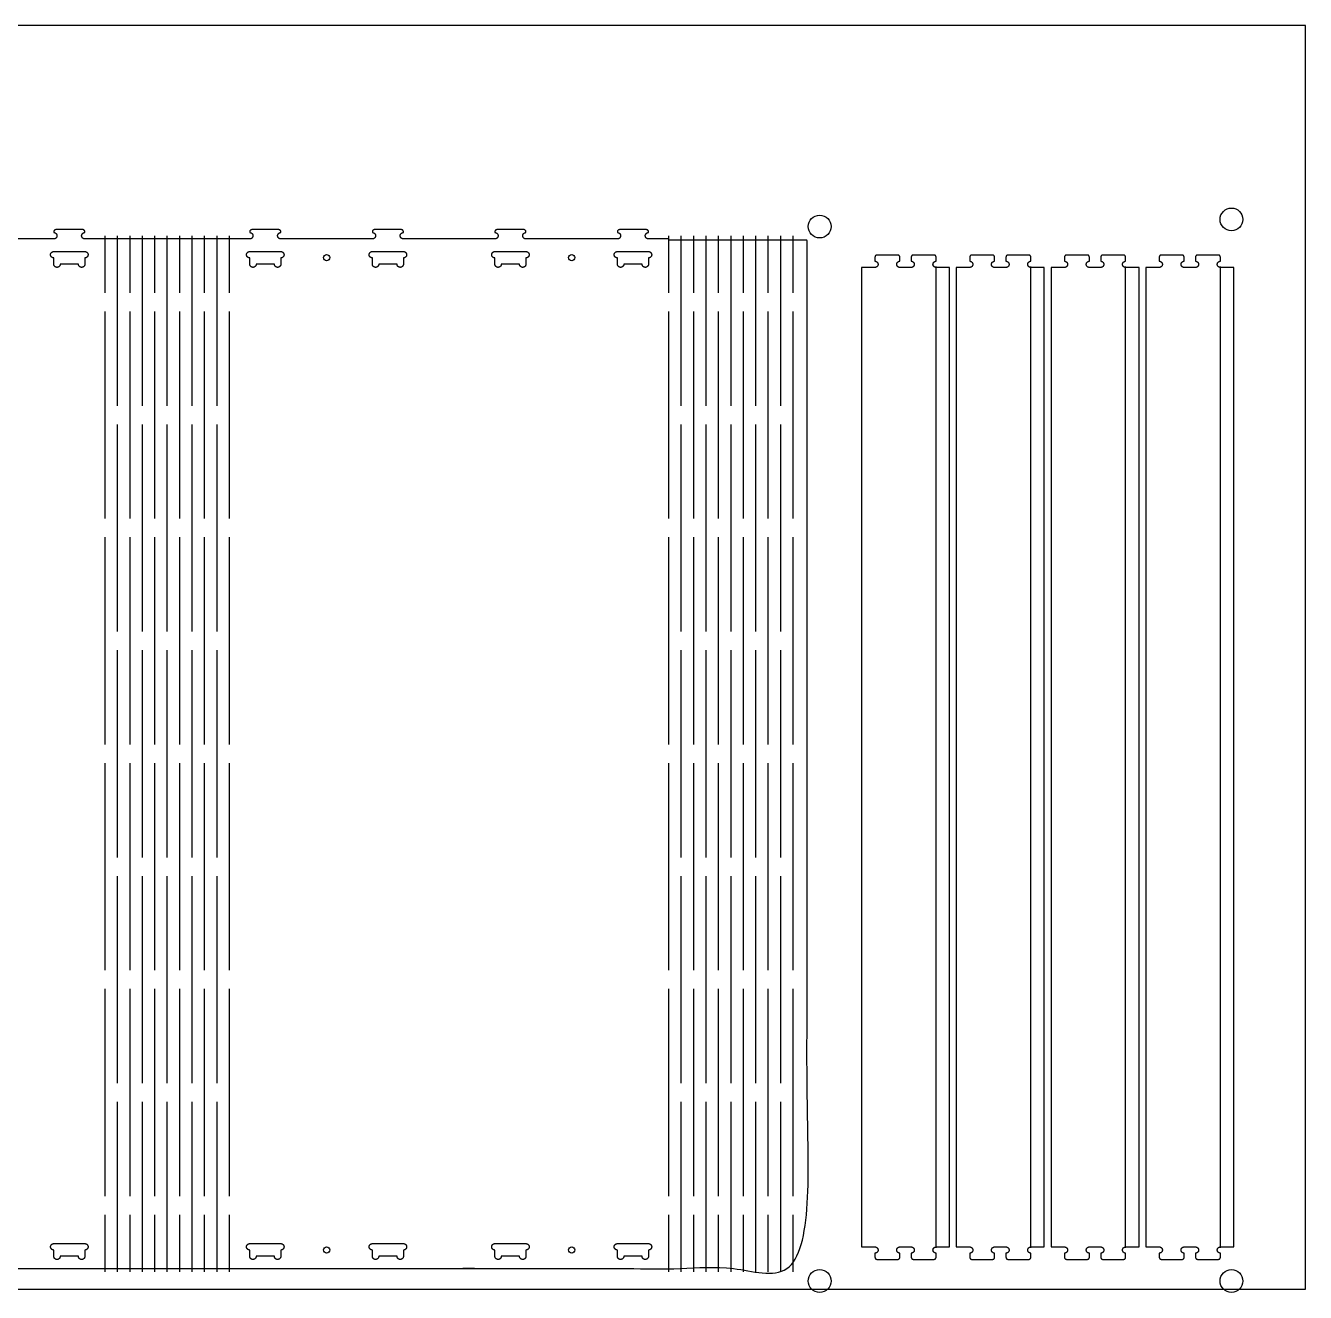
# Model space of a CAD drawing. Header units: millimetres. Extents: x -3 to 2440, y -3462 to 1220.
# Drawn here: x 1204 to 2440, y -3 to 1220 of the extents above; entities that cross this region are included whole.
import ezdxf

# ---------------------------------------------------------------- set-up
doc = ezdxf.new("R2010")
doc.units = ezdxf.units.MM
doc.header["$MEASUREMENT"] = 0
for name, color, linetype, true_color in [('Part sheet 2 - 12mm plywood$HOLD DOWN', 40, 'Continuous', 0xffbf00), ('Part sheet 2 - 12mm plywood$Standing bars', 18, 'Continuous', 0x000000), ('Part sheet 2 - 12mm plywood$Standing bars$90 deg V-bit line ON to 7mm', 3, 'Continuous', 0x00ff00), ('Part sheet1 - 12mm plywood$HOLD DOWN', 40, 'Continuous', 0xffbf00), ('Part sheet1 - 12mm plywood$Plywood skirt', 18, 'Continuous', 0x000000), ('Part sheet1 - 12mm plywood$Plywood skirt$Bend lines', 4, 'Continuous', 0x00ffff), ('Part sheet1 - 12mm plywood$Plywood skirt$Drill holes', 18, 'Continuous', 0x000000), ('Part sheet1 - 12mm plywood$Plywood skirt$Skirt ply cutout - improved outline', 18, 'Continuous', 0x000000), ('Part sheet1 - 12mm plywood$Plywood skirt$Skirt ply pockets', 18, 'Continuous', 0x000000)]:
    doc.layers.add(name, color=color, linetype=linetype, true_color=true_color)

msp = doc.modelspace()

# ---------------------------------------------------------------- linework, layer by layer
at = {"layer": 'Part sheet 2 - 12mm plywood$HOLD DOWN'}
for centre in [(2368.6, 1032.9), (2368.6, 8)]:
    msp.add_circle(centre, 11, dxfattribs=at)
at = {"layer": 'Part sheet 2 - 12mm plywood$Standing bars'}
for points in [[(2024.4, 986.5), (2011.4, 986.5), (2011.4, 40.9), (2024.4, 40.9)], [(2059.4, 986.5), (2048.4, 986.5)], [(2083.4, 40.9), (2096.4, 40.9), (2096.4, 986.5)], [(2096.4, 986.5), (2083.4, 986.5)], [(2115.9, 986.5), (2102.9, 986.5), (2102.9, 40.9), (2115.9, 40.9)], [(2150.9, 986.5), (2139.9, 986.5)], [(2174.9, 40.9), (2187.9, 40.9), (2187.9, 986.5)], [(2187.9, 986.5), (2174.9, 986.5)], [(2207.4, 986.5), (2194.4, 986.5), (2194.4, 40.9), (2207.4, 40.9)], [(2242.4, 986.5), (2231.4, 986.5)], [(2266.4, 40.9), (2279.4, 40.9), (2279.4, 986.5)], [(2279.4, 986.5), (2266.4, 986.5)], [(2298.9, 986.5), (2285.9, 986.5), (2285.9, 40.9), (2298.9, 40.9)], [(2333.9, 986.5), (2322.9, 986.5)], [(2357.9, 40.9), (2370.9, 40.9), (2370.9, 986.5)], [(2370.9, 986.5), (2357.9, 986.5)], [(2048.4, 40.9), (2059.4, 40.9)], [(2139.9, 40.9), (2150.9, 40.9)], [(2231.4, 40.9), (2242.4, 40.9)], [(2322.9, 40.9), (2333.9, 40.9)]]:
    msp.add_lwpolyline(points, dxfattribs=at)
for points, weights, knots in [([(2048.4, 992.5), (2048.4, 994.5), (2048.4, 996.5), (2048.4, 998.5), (2046.4, 998.5), (2036.4, 998.5), (2026.4, 998.5), (2024.4, 998.5), (2024.4, 996.5), (2024.4, 994.5), (2024.4, 992.5), (2027.4, 992.5), (2027.4, 989.5), (2027.4, 986.6), (2024.5, 986.5)], [1, 1, 1, 0.707106781187, 1, 1, 1, 0.707106781187, 1, 1, 1, 0.707106781187, 1, 0.71168267899, 0.990991183742], [-86.557519, -86.557519, -86.557519, -82.557519, -82.557519, -79.415927, -79.415927, -59.415927, -59.415927, -56.274334, -56.274334, -52.274334, -52.274334, -47.561945, -47.561945, -42.923178, -42.923178, -42.923178]), ([(2048.4, 986.5), (2045.4, 986.5), (2045.4, 989.5), (2045.4, 992.5), (2048.4, 992.5)], [1, 0.707106781187, 1, 0.707106781187, 1], [-18.849556, -18.849556, -18.849556, -14.137167, -14.137167, -9.424778, -9.424778, -9.424778]), ([(2083.4, 992.5), (2083.4, 994.5), (2083.4, 996.5), (2083.4, 998.5), (2081.4, 998.5), (2071.4, 998.5), (2061.4, 998.5), (2059.4, 998.5), (2059.4, 996.5), (2059.4, 994.5), (2059.4, 992.5), (2062.4, 992.5), (2062.4, 989.5), (2062.4, 986.6), (2059.5, 986.5)], [1, 1, 1, 0.707106781187, 1, 1, 1, 0.707106781187, 1, 1, 1, 0.707106781187, 1, 0.71168267899, 0.990991183742], [-86.557519, -86.557519, -86.557519, -82.557519, -82.557519, -79.415927, -79.415927, -59.415927, -59.415927, -56.274334, -56.274334, -52.274334, -52.274334, -47.561945, -47.561945, -42.923178, -42.923178, -42.923178]), ([(2083.4, 986.5), (2080.4, 986.5), (2080.4, 989.5), (2080.4, 992.5), (2083.4, 992.5)], [1, 0.707106781187, 1, 0.707106781187, 1], [-18.849556, -18.849556, -18.849556, -14.137167, -14.137167, -9.424778, -9.424778, -9.424778]), ([(2139.9, 992.5), (2139.9, 994.5), (2139.9, 996.5), (2139.9, 998.5), (2137.9, 998.5), (2127.9, 998.5), (2117.9, 998.5), (2115.9, 998.5), (2115.9, 996.5), (2115.9, 994.5), (2115.9, 992.5), (2118.9, 992.5), (2118.9, 989.5), (2118.9, 986.6), (2116, 986.5)], [1, 1, 1, 0.707106781187, 1, 1, 1, 0.707106781187, 1, 1, 1, 0.707106781187, 1, 0.71168267899, 0.990991183742], [-86.557519, -86.557519, -86.557519, -82.557519, -82.557519, -79.415927, -79.415927, -59.415927, -59.415927, -56.274334, -56.274334, -52.274334, -52.274334, -47.561945, -47.561945, -42.923178, -42.923178, -42.923178]), ([(2139.9, 986.5), (2136.9, 986.5), (2136.9, 989.5), (2136.9, 992.5), (2139.9, 992.5)], [1, 0.707106781187, 1, 0.707106781187, 1], [-18.849556, -18.849556, -18.849556, -14.137167, -14.137167, -9.424778, -9.424778, -9.424778]), ([(2174.9, 992.5), (2174.9, 994.5), (2174.9, 996.5), (2174.9, 998.5), (2172.9, 998.5), (2162.9, 998.5), (2152.9, 998.5), (2150.9, 998.5), (2150.9, 996.5), (2150.9, 994.5), (2150.9, 992.5), (2153.9, 992.5), (2153.9, 989.5), (2153.9, 986.6), (2151, 986.5)], [1, 1, 1, 0.707106781187, 1, 1, 1, 0.707106781187, 1, 1, 1, 0.707106781187, 1, 0.71168267899, 0.990991183742], [-86.557519, -86.557519, -86.557519, -82.557519, -82.557519, -79.415927, -79.415927, -59.415927, -59.415927, -56.274334, -56.274334, -52.274334, -52.274334, -47.561945, -47.561945, -42.923178, -42.923178, -42.923178]), ([(2174.9, 986.5), (2171.9, 986.5), (2171.9, 989.5), (2171.9, 992.5), (2174.9, 992.5)], [1, 0.707106781187, 1, 0.707106781187, 1], [-18.849556, -18.849556, -18.849556, -14.137167, -14.137167, -9.424778, -9.424778, -9.424778]), ([(2231.4, 992.5), (2231.4, 994.5), (2231.4, 996.5), (2231.4, 998.5), (2229.4, 998.5), (2219.4, 998.5), (2209.4, 998.5), (2207.4, 998.5), (2207.4, 996.5), (2207.4, 994.5), (2207.4, 992.5), (2210.4, 992.5), (2210.4, 989.5), (2210.4, 986.6), (2207.5, 986.5)], [1, 1, 1, 0.707106781187, 1, 1, 1, 0.707106781187, 1, 1, 1, 0.707106781187, 1, 0.71168267899, 0.990991183742], [-86.557519, -86.557519, -86.557519, -82.557519, -82.557519, -79.415927, -79.415927, -59.415927, -59.415927, -56.274334, -56.274334, -52.274334, -52.274334, -47.561945, -47.561945, -42.923178, -42.923178, -42.923178]), ([(2231.4, 986.5), (2228.4, 986.5), (2228.4, 989.5), (2228.4, 992.5), (2231.4, 992.5)], [1, 0.707106781187, 1, 0.707106781187, 1], [-18.849556, -18.849556, -18.849556, -14.137167, -14.137167, -9.424778, -9.424778, -9.424778]), ([(2266.4, 992.5), (2266.4, 994.5), (2266.4, 996.5), (2266.4, 998.5), (2264.4, 998.5), (2254.4, 998.5), (2244.4, 998.5), (2242.4, 998.5), (2242.4, 996.5), (2242.4, 994.5), (2242.4, 992.5), (2245.4, 992.5), (2245.4, 989.5), (2245.4, 986.6), (2242.5, 986.5)], [1, 1, 1, 0.707106781187, 1, 1, 1, 0.707106781187, 1, 1, 1, 0.707106781187, 1, 0.71168267899, 0.990991183742], [-86.557519, -86.557519, -86.557519, -82.557519, -82.557519, -79.415927, -79.415927, -59.415927, -59.415927, -56.274334, -56.274334, -52.274334, -52.274334, -47.561945, -47.561945, -42.923178, -42.923178, -42.923178]), ([(2266.4, 986.5), (2263.4, 986.5), (2263.4, 989.5), (2263.4, 992.5), (2266.4, 992.5)], [1, 0.707106781187, 1, 0.707106781187, 1], [-18.849556, -18.849556, -18.849556, -14.137167, -14.137167, -9.424778, -9.424778, -9.424778]), ([(2322.9, 992.5), (2322.9, 994.5), (2322.9, 996.5), (2322.9, 998.5), (2320.9, 998.5), (2310.9, 998.5), (2300.9, 998.5), (2298.9, 998.5), (2298.9, 996.5), (2298.9, 994.5), (2298.9, 992.5), (2301.9, 992.5), (2301.9, 989.5), (2301.9, 986.6), (2299, 986.5)], [1, 1, 1, 0.707106781187, 1, 1, 1, 0.707106781187, 1, 1, 1, 0.707106781187, 1, 0.71168267899, 0.990991183742], [-86.557519, -86.557519, -86.557519, -82.557519, -82.557519, -79.415927, -79.415927, -59.415927, -59.415927, -56.274334, -56.274334, -52.274334, -52.274334, -47.561945, -47.561945, -42.923178, -42.923178, -42.923178]), ([(2322.9, 986.5), (2319.9, 986.5), (2319.9, 989.5), (2319.9, 992.5), (2322.9, 992.5)], [1, 0.707106781187, 1, 0.707106781187, 1], [-18.849556, -18.849556, -18.849556, -14.137167, -14.137167, -9.424778, -9.424778, -9.424778]), ([(2357.9, 992.5), (2357.9, 994.5), (2357.9, 996.5), (2357.9, 998.5), (2355.9, 998.5), (2345.9, 998.5), (2335.9, 998.5), (2333.9, 998.5), (2333.9, 996.5), (2333.9, 994.5), (2333.9, 992.5), (2336.9, 992.5), (2336.9, 989.5), (2336.9, 986.6), (2334, 986.5)], [1, 1, 1, 0.707106781187, 1, 1, 1, 0.707106781187, 1, 1, 1, 0.707106781187, 1, 0.71168267899, 0.990991183742], [-86.557519, -86.557519, -86.557519, -82.557519, -82.557519, -79.415927, -79.415927, -59.415927, -59.415927, -56.274334, -56.274334, -52.274334, -52.274334, -47.561945, -47.561945, -42.923178, -42.923178, -42.923178]), ([(2357.9, 986.5), (2354.9, 986.5), (2354.9, 989.5), (2354.9, 992.5), (2357.9, 992.5)], [1, 0.707106781187, 1, 0.707106781187, 1], [-18.849556, -18.849556, -18.849556, -14.137167, -14.137167, -9.424778, -9.424778, -9.424778]), ([(2024.5, 40.9), (2027.4, 40.8), (2027.4, 37.9), (2027.4, 34.9), (2024.4, 34.9), (2024.4, 32.9), (2024.4, 30.9), (2024.4, 28.9), (2026.4, 28.9), (2036.4, 28.9), (2046.4, 28.9), (2048.4, 28.9), (2048.4, 30.9), (2048.4, 32.9), (2048.4, 34.9)], [0.990991183742, 0.71168267899, 1, 0.707106781187, 1, 1, 1, 0.707106781187, 1, 1, 1, 0.707106781187, 1, 1, 1], [42.923178, 42.923178, 42.923178, 47.561945, 47.561945, 52.274334, 52.274334, 56.274334, 56.274334, 59.415927, 59.415927, 79.415927, 79.415927, 82.557519, 82.557519, 86.557519, 86.557519, 86.557519]), ([(2048.4, 34.9), (2045.4, 34.9), (2045.4, 37.9), (2045.4, 40.9), (2048.4, 40.9)], [1, 0.707106781187, 1, 0.707106781187, 1], [9.424778, 9.424778, 9.424778, 14.137167, 14.137167, 18.849556, 18.849556, 18.849556]), ([(2059.5, 40.9), (2062.4, 40.8), (2062.4, 37.9), (2062.4, 34.9), (2059.4, 34.9), (2059.4, 32.9), (2059.4, 30.9), (2059.4, 28.9), (2061.4, 28.9), (2071.4, 28.9), (2081.4, 28.9), (2083.4, 28.9), (2083.4, 30.9), (2083.4, 32.9), (2083.4, 34.9)], [0.990991183742, 0.71168267899, 1, 0.707106781187, 1, 1, 1, 0.707106781187, 1, 1, 1, 0.707106781187, 1, 1, 1], [42.923178, 42.923178, 42.923178, 47.561945, 47.561945, 52.274334, 52.274334, 56.274334, 56.274334, 59.415927, 59.415927, 79.415927, 79.415927, 82.557519, 82.557519, 86.557519, 86.557519, 86.557519]), ([(2083.4, 34.9), (2080.4, 34.9), (2080.4, 37.9), (2080.4, 40.9), (2083.4, 40.9)], [1, 0.707106781187, 1, 0.707106781187, 1], [9.424778, 9.424778, 9.424778, 14.137167, 14.137167, 18.849556, 18.849556, 18.849556]), ([(2116, 40.9), (2118.9, 40.8), (2118.9, 37.9), (2118.9, 34.9), (2115.9, 34.9), (2115.9, 32.9), (2115.9, 30.9), (2115.9, 28.9), (2117.9, 28.9), (2127.9, 28.9), (2137.9, 28.9), (2139.9, 28.9), (2139.9, 30.9), (2139.9, 32.9), (2139.9, 34.9)], [0.990991183742, 0.71168267899, 1, 0.707106781187, 1, 1, 1, 0.707106781187, 1, 1, 1, 0.707106781187, 1, 1, 1], [42.923178, 42.923178, 42.923178, 47.561945, 47.561945, 52.274334, 52.274334, 56.274334, 56.274334, 59.415927, 59.415927, 79.415927, 79.415927, 82.557519, 82.557519, 86.557519, 86.557519, 86.557519]), ([(2139.9, 34.9), (2136.9, 34.9), (2136.9, 37.9), (2136.9, 40.9), (2139.9, 40.9)], [1, 0.707106781187, 1, 0.707106781187, 1], [9.424778, 9.424778, 9.424778, 14.137167, 14.137167, 18.849556, 18.849556, 18.849556]), ([(2151, 40.9), (2153.9, 40.8), (2153.9, 37.9), (2153.9, 34.9), (2150.9, 34.9), (2150.9, 32.9), (2150.9, 30.9), (2150.9, 28.9), (2152.9, 28.9), (2162.9, 28.9), (2172.9, 28.9), (2174.9, 28.9), (2174.9, 30.9), (2174.9, 32.9), (2174.9, 34.9)], [0.990991183742, 0.71168267899, 1, 0.707106781187, 1, 1, 1, 0.707106781187, 1, 1, 1, 0.707106781187, 1, 1, 1], [42.923178, 42.923178, 42.923178, 47.561945, 47.561945, 52.274334, 52.274334, 56.274334, 56.274334, 59.415927, 59.415927, 79.415927, 79.415927, 82.557519, 82.557519, 86.557519, 86.557519, 86.557519]), ([(2174.9, 34.9), (2171.9, 34.9), (2171.9, 37.9), (2171.9, 40.9), (2174.9, 40.9)], [1, 0.707106781187, 1, 0.707106781187, 1], [9.424778, 9.424778, 9.424778, 14.137167, 14.137167, 18.849556, 18.849556, 18.849556]), ([(2207.5, 40.9), (2210.4, 40.8), (2210.4, 37.9), (2210.4, 34.9), (2207.4, 34.9), (2207.4, 32.9), (2207.4, 30.9), (2207.4, 28.9), (2209.4, 28.9), (2219.4, 28.9), (2229.4, 28.9), (2231.4, 28.9), (2231.4, 30.9), (2231.4, 32.9), (2231.4, 34.9)], [0.990991183742, 0.71168267899, 1, 0.707106781187, 1, 1, 1, 0.707106781187, 1, 1, 1, 0.707106781187, 1, 1, 1], [42.923178, 42.923178, 42.923178, 47.561945, 47.561945, 52.274334, 52.274334, 56.274334, 56.274334, 59.415927, 59.415927, 79.415927, 79.415927, 82.557519, 82.557519, 86.557519, 86.557519, 86.557519]), ([(2231.4, 34.9), (2228.4, 34.9), (2228.4, 37.9), (2228.4, 40.9), (2231.4, 40.9)], [1, 0.707106781187, 1, 0.707106781187, 1], [9.424778, 9.424778, 9.424778, 14.137167, 14.137167, 18.849556, 18.849556, 18.849556]), ([(2242.5, 40.9), (2245.4, 40.8), (2245.4, 37.9), (2245.4, 34.9), (2242.4, 34.9), (2242.4, 32.9), (2242.4, 30.9), (2242.4, 28.9), (2244.4, 28.9), (2254.4, 28.9), (2264.4, 28.9), (2266.4, 28.9), (2266.4, 30.9), (2266.4, 32.9), (2266.4, 34.9)], [0.990991183742, 0.71168267899, 1, 0.707106781187, 1, 1, 1, 0.707106781187, 1, 1, 1, 0.707106781187, 1, 1, 1], [42.923178, 42.923178, 42.923178, 47.561945, 47.561945, 52.274334, 52.274334, 56.274334, 56.274334, 59.415927, 59.415927, 79.415927, 79.415927, 82.557519, 82.557519, 86.557519, 86.557519, 86.557519]), ([(2266.4, 34.9), (2263.4, 34.9), (2263.4, 37.9), (2263.4, 40.9), (2266.4, 40.9)], [1, 0.707106781187, 1, 0.707106781187, 1], [9.424778, 9.424778, 9.424778, 14.137167, 14.137167, 18.849556, 18.849556, 18.849556]), ([(2299, 40.9), (2301.9, 40.8), (2301.9, 37.9), (2301.9, 34.9), (2298.9, 34.9), (2298.9, 32.9), (2298.9, 30.9), (2298.9, 28.9), (2300.9, 28.9), (2310.9, 28.9), (2320.9, 28.9), (2322.9, 28.9), (2322.9, 30.9), (2322.9, 32.9), (2322.9, 34.9)], [0.990991183742, 0.71168267899, 1, 0.707106781187, 1, 1, 1, 0.707106781187, 1, 1, 1, 0.707106781187, 1, 1, 1], [42.923178, 42.923178, 42.923178, 47.561945, 47.561945, 52.274334, 52.274334, 56.274334, 56.274334, 59.415927, 59.415927, 79.415927, 79.415927, 82.557519, 82.557519, 86.557519, 86.557519, 86.557519]), ([(2322.9, 34.9), (2319.9, 34.9), (2319.9, 37.9), (2319.9, 40.9), (2322.9, 40.9)], [1, 0.707106781187, 1, 0.707106781187, 1], [9.424778, 9.424778, 9.424778, 14.137167, 14.137167, 18.849556, 18.849556, 18.849556]), ([(2334, 40.9), (2336.9, 40.8), (2336.9, 37.9), (2336.9, 34.9), (2333.9, 34.9), (2333.9, 32.9), (2333.9, 30.9), (2333.9, 28.9), (2335.9, 28.9), (2345.9, 28.9), (2355.9, 28.9), (2357.9, 28.9), (2357.9, 30.9), (2357.9, 32.9), (2357.9, 34.9)], [0.990991183742, 0.71168267899, 1, 0.707106781187, 1, 1, 1, 0.707106781187, 1, 1, 1, 0.707106781187, 1, 1, 1], [42.923178, 42.923178, 42.923178, 47.561945, 47.561945, 52.274334, 52.274334, 56.274334, 56.274334, 59.415927, 59.415927, 79.415927, 79.415927, 82.557519, 82.557519, 86.557519, 86.557519, 86.557519]), ([(2357.9, 34.9), (2354.9, 34.9), (2354.9, 37.9), (2354.9, 40.9), (2357.9, 40.9)], [1, 0.707106781187, 1, 0.707106781187, 1], [9.424778, 9.424778, 9.424778, 14.137167, 14.137167, 18.849556, 18.849556, 18.849556])]:
    msp.add_rational_spline(points, weights, degree=2, knots=knots, dxfattribs=at)
for points in [[(2024.5, 986.5), (2024.5, 986.5), (2024.4, 986.5)], [(2059.5, 986.5), (2059.5, 986.5), (2059.4, 986.5)], [(2116, 986.5), (2116, 986.5), (2115.9, 986.5)], [(2151, 986.5), (2151, 986.5), (2150.9, 986.5)], [(2207.5, 986.5), (2207.5, 986.5), (2207.4, 986.5)], [(2242.5, 986.5), (2242.5, 986.5), (2242.4, 986.5)], [(2299, 986.5), (2299, 986.5), (2298.9, 986.5)], [(2334, 986.5), (2334, 986.5), (2333.9, 986.5)], [(2024.4, 40.9), (2024.5, 40.9), (2024.5, 40.9)], [(2059.4, 40.9), (2059.5, 40.9), (2059.5, 40.9)], [(2115.9, 40.9), (2116, 40.9), (2116, 40.9)], [(2150.9, 40.9), (2151, 40.9), (2151, 40.9)], [(2207.4, 40.9), (2207.5, 40.9), (2207.5, 40.9)], [(2242.4, 40.9), (2242.5, 40.9), (2242.5, 40.9)], [(2298.9, 40.9), (2299, 40.9), (2299, 40.9)], [(2333.9, 40.9), (2334, 40.9), (2334, 40.9)]]:
    msp.add_open_spline(points, degree=2, dxfattribs=at)
at = {"layer": 'Part sheet 2 - 12mm plywood$Standing bars$90 deg V-bit line ON to 7mm'}
for points in [[(2083.4, 39.9), (2083.4, 513.7), (2083.4, 987.5)], [(2174.9, 39.9), (2174.9, 513.7), (2174.9, 987.5)], [(2266.4, 39.9), (2266.4, 513.7), (2266.4, 987.5)], [(2357.9, 39.9), (2357.9, 513.7), (2357.9, 987.5)]]:
    msp.add_open_spline(points, degree=2, dxfattribs=at)
at = {"layer": 'Part sheet1 - 12mm plywood$HOLD DOWN'}
for centre in [(1971, 1026), (1971, 8)]:
    msp.add_circle(centre, 11, dxfattribs=at)
at = {"layer": 'Part sheet1 - 12mm plywood$Plywood skirt'}
msp.add_lwpolyline([(0, 0), (2440, 0), (2440, 1220), (0, 1220)], close=True, dxfattribs=at)
at = {"layer": 'Part sheet1 - 12mm plywood$Plywood skirt$Bend lines'}
for points in [[(1281.1, 962), (1281.1, 1017)], [(1293.1, 853), (1293.1, 1017)], [(1305.1, 962), (1305.1, 1017)], [(1317.1, 853), (1317.1, 1017)], [(1329.1, 962), (1329.1, 1017)], [(1341.1, 853), (1341.1, 1017)], [(1353.1, 962), (1353.1, 1017)], [(1365.1, 853), (1365.1, 1017)], [(1377.1, 962), (1377.1, 1017)], [(1389.1, 853), (1389.1, 1017)], [(1401.1, 962), (1401.1, 1017)], [(1825.4, 962), (1825.4, 1017)], [(1837.4, 853), (1837.4, 1017)], [(1849.4, 962), (1849.4, 1017)], [(1861.4, 853), (1861.4, 1017)], [(1873.4, 962), (1873.4, 1017)], [(1885.4, 853), (1885.4, 1017)], [(1897.4, 962), (1897.4, 1017)], [(1909.4, 853), (1909.4, 1017)], [(1921.4, 962), (1921.4, 1017)], [(1933.4, 853), (1933.4, 1017)], [(1945.4, 962), (1945.4, 1017)], [(1281.1, 744), (1281.1, 944)], [(1305.1, 744), (1305.1, 944)], [(1329.1, 744), (1329.1, 944)], [(1353.1, 744), (1353.1, 944)], [(1377.1, 744), (1377.1, 944)], [(1401.1, 744), (1401.1, 944)], [(1825.4, 744), (1825.4, 944)], [(1849.4, 744), (1849.4, 944)], [(1873.4, 744), (1873.4, 944)], [(1897.4, 744), (1897.4, 944)], [(1921.4, 744), (1921.4, 944)], [(1945.4, 744), (1945.4, 944)], [(1293.1, 635), (1293.1, 835)], [(1317.1, 635), (1317.1, 835)], [(1341.1, 635), (1341.1, 835)], [(1365.1, 635), (1365.1, 835)], [(1389.1, 635), (1389.1, 835)], [(1837.4, 635), (1837.4, 835)], [(1861.4, 635), (1861.4, 835)], [(1885.4, 635), (1885.4, 835)], [(1909.4, 635), (1909.4, 835)], [(1933.4, 635), (1933.4, 835)], [(1281.1, 526), (1281.1, 726)], [(1305.1, 526), (1305.1, 726)], [(1329.1, 526), (1329.1, 726)], [(1353.1, 526), (1353.1, 726)], [(1377.1, 526), (1377.1, 726)], [(1401.1, 526), (1401.1, 726)], [(1825.4, 526), (1825.4, 726)], [(1849.4, 526), (1849.4, 726)], [(1873.4, 526), (1873.4, 726)], [(1897.4, 526), (1897.4, 726)], [(1921.4, 526), (1921.4, 726)], [(1945.4, 526), (1945.4, 726)], [(1293.1, 417), (1293.1, 617)], [(1317.1, 417), (1317.1, 617)], [(1341.1, 417), (1341.1, 617)], [(1365.1, 417), (1365.1, 617)], [(1389.1, 417), (1389.1, 617)], [(1837.4, 417), (1837.4, 617)], [(1861.4, 417), (1861.4, 617)], [(1885.4, 417), (1885.4, 617)], [(1909.4, 417), (1909.4, 617)], [(1933.4, 417), (1933.4, 617)], [(1281.1, 308), (1281.1, 508)], [(1305.1, 308), (1305.1, 508)], [(1329.1, 308), (1329.1, 508)], [(1353.1, 308), (1353.1, 508)], [(1377.1, 308), (1377.1, 508)], [(1401.1, 308), (1401.1, 508)], [(1825.4, 308), (1825.4, 508)], [(1849.4, 308), (1849.4, 508)], [(1873.4, 308), (1873.4, 508)], [(1897.4, 308), (1897.4, 508)], [(1921.4, 308), (1921.4, 508)], [(1945.4, 308), (1945.4, 508)], [(1293.1, 199), (1293.1, 399)], [(1317.1, 199), (1317.1, 399)], [(1341.1, 199), (1341.1, 399)], [(1365.1, 199), (1365.1, 399)], [(1389.1, 199), (1389.1, 399)], [(1837.4, 199), (1837.4, 399)], [(1861.4, 199), (1861.4, 399)], [(1885.4, 199), (1885.4, 399)], [(1909.4, 199), (1909.4, 399)], [(1933.4, 199), (1933.4, 399)], [(1281.1, 90), (1281.1, 290)], [(1305.1, 90), (1305.1, 290)], [(1329.1, 90), (1329.1, 290)], [(1353.1, 90), (1353.1, 290)], [(1377.1, 90), (1377.1, 290)], [(1401.1, 90), (1401.1, 290)], [(1825.4, 90), (1825.4, 290)], [(1849.4, 90), (1849.4, 290)], [(1873.4, 90), (1873.4, 290)], [(1897.4, 90), (1897.4, 290)], [(1921.4, 90), (1921.4, 290)], [(1945.4, 90), (1945.4, 290)], [(1293.1, 17), (1293.1, 181)], [(1317.1, 17), (1317.1, 181)], [(1341.1, 17), (1341.1, 181)], [(1365.1, 17), (1365.1, 181)], [(1389.1, 17), (1389.1, 181)], [(1837.4, 17), (1837.4, 181)], [(1861.4, 17), (1861.4, 181)], [(1885.4, 17), (1885.4, 181)], [(1909.4, 17), (1909.4, 181)], [(1933.4, 17), (1933.4, 181)], [(1281.1, 17), (1281.1, 72)], [(1305.1, 17), (1305.1, 72)], [(1329.1, 17), (1329.1, 72)], [(1353.1, 17), (1353.1, 72)], [(1377.1, 17), (1377.1, 72)], [(1401.1, 17), (1401.1, 72)], [(1825.4, 17), (1825.4, 72)], [(1849.4, 17), (1849.4, 72)], [(1873.4, 17), (1873.4, 72)], [(1897.4, 17), (1897.4, 72)], [(1921.4, 17), (1921.4, 72)], [(1945.4, 17), (1945.4, 72)]]:
    msp.add_lwpolyline(points, dxfattribs=at)
at = {"layer": 'Part sheet1 - 12mm plywood$Plywood skirt$Drill holes'}
for centre in [(1494.9, 996), (1731.6, 996), (1494.9, 38), (1731.6, 38)]:
    msp.add_circle(centre, 3, dxfattribs=at)
at = {"layer": 'Part sheet1 - 12mm plywood$Plywood skirt$Skirt ply cutout - improved outline'}
msp.add_lwpolyline([(1958, 1013), (1825.4, 1013), (1825.4, 1014)], dxfattribs=at)
msp.add_arc((1958, 1012), 1, 360, 90, dxfattribs=at)
for points in [[(1231.6, 1014), (1182.2, 1014), (1132.9, 1014)], [(1420.8, 1014), (1341.1, 1014), (1261.4, 1014)], [(1539.1, 1014), (1494.9, 1014), (1450.7, 1014)], [(1657.5, 1014), (1613.2, 1014), (1569, 1014)], [(1775.8, 1014), (1731.6, 1014), (1687.3, 1014)], [(1825.4, 1014), (1815.5, 1014), (1805.7, 1014)]]:
    msp.add_open_spline(points, degree=2, dxfattribs=at)
for points, weights, knots in [([(1261.4, 1014), (1258.4, 1014.1), (1258.4, 1017.1), (1258.4, 1020.2), (1261.5, 1020.2), (1261.5, 1020.6), (1261.5, 1021), (1261.5, 1023), (1259.5, 1023), (1246.5, 1023), (1233.5, 1023), (1231.5, 1023), (1231.5, 1021), (1231.5, 1020.6), (1231.5, 1020.2)], [0.990990866365, 0.711682842796, 1, 0.707106781187, 1, 1, 1, 0.707106781187, 1, 1, 1, 0.707106781187, 1, 1, 1], [7387.311652, 7387.311652, 7387.311652, 7392.105042, 7392.105042, 7396.974511, 7396.974511, 7397.994557, 7397.994557, 7401.13615, 7401.13615, 7425.420729, 7425.420729, 7428.562322, 7428.562322, 7429.582368, 7429.582368, 7429.582368]), ([(1231.5, 1020.2), (1234.6, 1020.2), (1234.6, 1017.1), (1234.6, 1014.1), (1231.6, 1014)], [1, 0.707106781187, 1, 0.711682833906, 0.99099088359], [7429.582368, 7429.582368, 7429.582368, 7434.451837, 7434.451837, 7439.245227, 7439.245227, 7439.245227]), ([(1450.7, 1014), (1447.6, 1014.1), (1447.6, 1017.1), (1447.6, 1020.2), (1450.7, 1020.2), (1450.7, 1020.6), (1450.7, 1021), (1450.7, 1023), (1448.7, 1023), (1435.7, 1023), (1422.7, 1023), (1420.7, 1023), (1420.7, 1021), (1420.7, 1020.6), (1420.7, 1020.2)], [0.990990879669, 0.71168283593, 1, 0.707106781187, 1, 1, 1, 0.707106781187, 1, 1, 1, 0.707106781187, 1, 1, 1], [7190.616851, 7190.616851, 7190.616851, 7195.410241, 7195.410241, 7200.27971, 7200.27971, 7201.299756, 7201.299756, 7204.441349, 7204.441349, 7228.725928, 7228.725928, 7231.867521, 7231.867521, 7232.887567, 7232.887567, 7232.887567]), ([(1420.7, 1020.2), (1423.8, 1020.2), (1423.8, 1017.1), (1423.8, 1014.1), (1420.8, 1014)], [1, 0.707106781187, 1, 0.711682842965, 0.990990866038], [7232.887567, 7232.887567, 7232.887567, 7237.757036, 7237.757036, 7242.550425, 7242.550425, 7242.550425]), ([(1569, 1014), (1566, 1014.1), (1566, 1017.1), (1566, 1020.2), (1569.1, 1020.2), (1569.1, 1020.6), (1569.1, 1021), (1569.1, 1023), (1567.1, 1023), (1554.1, 1023), (1541.1, 1023), (1539.1, 1023), (1539.1, 1021), (1539.1, 1020.6), (1539.1, 1020.2)], [0.990990883611, 0.711682833895, 1, 0.707106781187, 1, 1, 1, 0.707106781187, 1, 1, 1, 0.707106781187, 1, 1, 1], [7058.329959, 7058.329959, 7058.329959, 7063.123349, 7063.123349, 7067.992817, 7067.992817, 7069.012864, 7069.012864, 7072.154456, 7072.154456, 7096.439036, 7096.439036, 7099.580628, 7099.580628, 7100.600675, 7100.600675, 7100.600675]), ([(1539.1, 1020.2), (1542.2, 1020.2), (1542.2, 1017.1), (1542.2, 1014.1), (1539.1, 1014)], [1, 0.707106781187, 1, 0.711682837104, 0.990990877393], [7100.600675, 7100.600675, 7100.600675, 7105.470143, 7105.470143, 7110.263533, 7110.263533, 7110.263533]), ([(1687.3, 1014), (1684.3, 1014.1), (1684.3, 1017.1), (1684.3, 1020.2), (1687.4, 1020.2), (1687.4, 1020.6), (1687.4, 1021), (1687.4, 1023), (1685.4, 1023), (1672.4, 1023), (1659.4, 1023), (1657.4, 1023), (1657.4, 1021), (1657.4, 1020.6), (1657.4, 1020.2)], [0.990990902379, 0.711682824209, 1, 0.707106781187, 1, 1, 1, 0.707106781187, 1, 1, 1, 0.707106781187, 1, 1, 1], [6926.043066, 6926.043066, 6926.043066, 6930.836456, 6930.836456, 6935.705925, 6935.705925, 6936.725971, 6936.725971, 6939.867564, 6939.867564, 6964.152143, 6964.152143, 6967.293736, 6967.293736, 6968.313782, 6968.313782, 6968.313782]), ([(1657.4, 1020.2), (1660.5, 1020.2), (1660.5, 1017.1), (1660.5, 1014.1), (1657.5, 1014)], [1, 0.707106781187, 1, 0.711682807451, 0.990990934846], [6968.313782, 6968.313782, 6968.313782, 6973.18325, 6973.18325, 6977.976641, 6977.976641, 6977.976641]), ([(1805.7, 1014), (1802.6, 1014.1), (1802.6, 1017.1), (1802.6, 1020.2), (1805.7, 1020.2), (1805.7, 1020.6), (1805.7, 1021), (1805.7, 1023), (1803.7, 1023), (1790.7, 1023), (1777.7, 1023), (1775.7, 1023), (1775.7, 1021), (1775.7, 1020.6), (1775.7, 1020.2)], [0.990990960158, 0.711682794387, 1, 0.707106781187, 1, 1, 1, 0.707106781187, 1, 1, 1, 0.707106781187, 1, 1, 1], [6793.75617, 6793.75617, 6793.75617, 6798.549561, 6798.549561, 6803.419029, 6803.419029, 6804.439076, 6804.439076, 6807.580668, 6807.580668, 6831.865248, 6831.865248, 6835.00684, 6835.00684, 6836.026887, 6836.026887, 6836.026887]), ([(1775.7, 1020.2), (1778.8, 1020.2), (1778.8, 1017.1), (1778.8, 1014.1), (1775.8, 1014)], [1, 0.707106781187, 1, 0.711682676651, 0.990991188274], [6836.026887, 6836.026887, 6836.026887, 6840.896355, 6840.896355, 6845.689748, 6845.689748, 6845.689748]), ([(20, 21), (20, 20), (21, 20), (989.5, 20), (1958, 20), (1959, 20), (1959, 21), (1959, 516.5), (1959, 1012)], [1, 0.707106781186, 1, 1, 1, 0.707106781186, 1, 1, 1], [9207.685304, 9207.685304, 9207.685304, 9209.256101, 9209.256101, 10968.519902, 10968.519902, 10970.090699, 10970.090699, 11418.507385, 11418.507385, 11418.507385])]:
    msp.add_rational_spline(points, weights, degree=2, knots=knots, dxfattribs=at)
at = {"layer": 'Part sheet1 - 12mm plywood$Plywood skirt$Skirt ply pockets'}
for points in [[(1231.5, 1001.9), (1261.5, 1001.9)], [(1420.7, 1001.9), (1450.7, 1001.9)], [(1539.1, 1001.9), (1569.1, 1001.9)], [(1657.4, 1001.9), (1687.4, 1001.9)], [(1775.7, 1001.9), (1805.7, 1001.9)], [(1231.5, 989.7), (1231.5, 995.7)], [(1255.3, 989.7), (1237.7, 989.7)], [(1261.5, 995.7), (1261.5, 989.7)], [(1420.7, 989.7), (1420.7, 995.7)], [(1444.5, 989.7), (1426.9, 989.7)], [(1450.7, 995.7), (1450.7, 989.7)], [(1539.1, 989.7), (1539.1, 995.7)], [(1562.9, 989.7), (1545.3, 989.7)], [(1569.1, 995.7), (1569.1, 989.7)], [(1657.4, 989.7), (1657.4, 995.7)], [(1681.2, 989.7), (1663.6, 989.7)], [(1687.4, 995.7), (1687.4, 989.7)], [(1775.7, 989.7), (1775.7, 995.7)], [(1799.5, 989.7), (1781.9, 989.7)], [(1805.7, 995.7), (1805.7, 989.7)], [(1231.5, 44.1), (1261.5, 44.1)], [(1231.5, 31.9), (1231.5, 37.9)], [(1261.5, 37.9), (1261.5, 31.9)], [(1420.7, 44.1), (1450.7, 44.1)], [(1420.7, 31.9), (1420.7, 37.9)], [(1450.7, 37.9), (1450.7, 31.9)], [(1539.1, 44.1), (1569.1, 44.1)], [(1539.1, 31.9), (1539.1, 37.9)], [(1569.1, 37.9), (1569.1, 31.9)], [(1657.4, 44.1), (1687.4, 44.1)], [(1657.4, 31.9), (1657.4, 37.9)], [(1687.4, 37.9), (1687.4, 31.9)], [(1775.7, 44.1), (1805.7, 44.1)], [(1775.7, 31.9), (1775.7, 37.9)], [(1805.7, 37.9), (1805.7, 31.9)], [(1255.3, 31.9), (1237.7, 31.9)], [(1444.5, 31.9), (1426.9, 31.9)], [(1562.9, 31.9), (1545.3, 31.9)], [(1681.2, 31.9), (1663.6, 31.9)], [(1799.5, 31.9), (1781.9, 31.9)]]:
    msp.add_lwpolyline(points, dxfattribs=at)
for points, knots in [([(1231.5, 995.7), (1228.4, 995.7), (1228.4, 998.8), (1228.4, 1001.9), (1231.5, 1001.9)], [-9.738937, -9.738937, -9.738937, -4.869469, -4.869469, 0, 0, 0]), ([(1261.5, 1001.9), (1264.6, 1001.9), (1264.6, 998.8), (1264.6, 995.7), (1261.5, 995.7)], [0, 0, 0, 4.869469, 4.869469, 9.738937, 9.738937, 9.738937]), ([(1420.7, 995.7), (1417.6, 995.7), (1417.6, 998.8), (1417.6, 1001.9), (1420.7, 1001.9)], [-9.738937, -9.738937, -9.738937, -4.869469, -4.869469, 0, 0, 0]), ([(1450.7, 1001.9), (1453.8, 1001.9), (1453.8, 998.8), (1453.8, 995.7), (1450.7, 995.7)], [0, 0, 0, 4.869469, 4.869469, 9.738937, 9.738937, 9.738937]), ([(1539.1, 995.7), (1536, 995.7), (1536, 998.8), (1536, 1001.9), (1539.1, 1001.9)], [-9.738937, -9.738937, -9.738937, -4.869469, -4.869469, 0, 0, 0]), ([(1569.1, 1001.9), (1572.2, 1001.9), (1572.2, 998.8), (1572.2, 995.7), (1569.1, 995.7)], [0, 0, 0, 4.869469, 4.869469, 9.738937, 9.738937, 9.738937]), ([(1657.4, 995.7), (1654.3, 995.7), (1654.3, 998.8), (1654.3, 1001.9), (1657.4, 1001.9)], [-9.738937, -9.738937, -9.738937, -4.869469, -4.869469, 0, 0, 0]), ([(1687.4, 1001.9), (1690.5, 1001.9), (1690.5, 998.8), (1690.5, 995.7), (1687.4, 995.7)], [0, 0, 0, 4.869469, 4.869469, 9.738937, 9.738937, 9.738937]), ([(1775.7, 995.7), (1772.6, 995.7), (1772.6, 998.8), (1772.6, 1001.9), (1775.7, 1001.9)], [-9.738937, -9.738937, -9.738937, -4.869469, -4.869469, 0, 0, 0]), ([(1805.7, 1001.9), (1808.8, 1001.9), (1808.8, 998.8), (1808.8, 995.7), (1805.7, 995.7)], [0, 0, 0, 4.869469, 4.869469, 9.738937, 9.738937, 9.738937]), ([(1237.7, 989.7), (1237.7, 986.6), (1234.6, 986.6), (1231.5, 986.6), (1231.5, 989.7)], [-19.477874, -19.477874, -19.477874, -14.608406, -14.608406, -9.738937, -9.738937, -9.738937]), ([(1261.5, 989.7), (1261.5, 986.6), (1258.4, 986.6), (1255.3, 986.6), (1255.3, 989.7)], [9.738937, 9.738937, 9.738937, 14.608406, 14.608406, 19.477874, 19.477874, 19.477874]), ([(1426.9, 989.7), (1426.9, 986.6), (1423.8, 986.6), (1420.7, 986.6), (1420.7, 989.7)], [-19.477874, -19.477874, -19.477874, -14.608406, -14.608406, -9.738937, -9.738937, -9.738937]), ([(1450.7, 989.7), (1450.7, 986.6), (1447.6, 986.6), (1444.5, 986.6), (1444.5, 989.7)], [9.738937, 9.738937, 9.738937, 14.608406, 14.608406, 19.477874, 19.477874, 19.477874]), ([(1545.3, 989.7), (1545.3, 986.6), (1542.2, 986.6), (1539.1, 986.6), (1539.1, 989.7)], [-19.477874, -19.477874, -19.477874, -14.608406, -14.608406, -9.738937, -9.738937, -9.738937]), ([(1569.1, 989.7), (1569.1, 986.6), (1566, 986.6), (1562.9, 986.6), (1562.9, 989.7)], [9.738937, 9.738937, 9.738937, 14.608406, 14.608406, 19.477874, 19.477874, 19.477874]), ([(1663.6, 989.7), (1663.6, 986.6), (1660.5, 986.6), (1657.4, 986.6), (1657.4, 989.7)], [-19.477874, -19.477874, -19.477874, -14.608406, -14.608406, -9.738937, -9.738937, -9.738937]), ([(1687.4, 989.7), (1687.4, 986.6), (1684.3, 986.6), (1681.2, 986.6), (1681.2, 989.7)], [9.738937, 9.738937, 9.738937, 14.608406, 14.608406, 19.477874, 19.477874, 19.477874]), ([(1781.9, 989.7), (1781.9, 986.6), (1778.8, 986.6), (1775.7, 986.6), (1775.7, 989.7)], [-19.477874, -19.477874, -19.477874, -14.608406, -14.608406, -9.738937, -9.738937, -9.738937]), ([(1805.7, 989.7), (1805.7, 986.6), (1802.6, 986.6), (1799.5, 986.6), (1799.5, 989.7)], [9.738937, 9.738937, 9.738937, 14.608406, 14.608406, 19.477874, 19.477874, 19.477874]), ([(1231.5, 37.9), (1228.4, 37.9), (1228.4, 41), (1228.4, 44.1), (1231.5, 44.1)], [-9.738937, -9.738937, -9.738937, -4.869469, -4.869469, 0, 0, 0]), ([(1261.5, 44.1), (1264.6, 44.1), (1264.6, 41), (1264.6, 37.9), (1261.5, 37.9)], [0, 0, 0, 4.869469, 4.869469, 9.738937, 9.738937, 9.738937]), ([(1420.7, 37.9), (1417.6, 37.9), (1417.6, 41), (1417.6, 44.1), (1420.7, 44.1)], [-9.738937, -9.738937, -9.738937, -4.869469, -4.869469, 0, 0, 0]), ([(1450.7, 44.1), (1453.8, 44.1), (1453.8, 41), (1453.8, 37.9), (1450.7, 37.9)], [0, 0, 0, 4.869469, 4.869469, 9.738937, 9.738937, 9.738937]), ([(1539.1, 37.9), (1536, 37.9), (1536, 41), (1536, 44.1), (1539.1, 44.1)], [-9.738937, -9.738937, -9.738937, -4.869469, -4.869469, 0, 0, 0]), ([(1569.1, 44.1), (1572.2, 44.1), (1572.2, 41), (1572.2, 37.9), (1569.1, 37.9)], [0, 0, 0, 4.869469, 4.869469, 9.738937, 9.738937, 9.738937]), ([(1657.4, 37.9), (1654.3, 37.9), (1654.3, 41), (1654.3, 44.1), (1657.4, 44.1)], [-9.738937, -9.738937, -9.738937, -4.869469, -4.869469, 0, 0, 0]), ([(1687.4, 44.1), (1690.5, 44.1), (1690.5, 41), (1690.5, 37.9), (1687.4, 37.9)], [0, 0, 0, 4.869469, 4.869469, 9.738937, 9.738937, 9.738937]), ([(1775.7, 37.9), (1772.6, 37.9), (1772.6, 41), (1772.6, 44.1), (1775.7, 44.1)], [-9.738937, -9.738937, -9.738937, -4.869469, -4.869469, 0, 0, 0]), ([(1805.7, 44.1), (1808.8, 44.1), (1808.8, 41), (1808.8, 37.9), (1805.7, 37.9)], [0, 0, 0, 4.869469, 4.869469, 9.738937, 9.738937, 9.738937]), ([(1237.7, 31.9), (1237.7, 28.8), (1234.6, 28.8), (1231.5, 28.8), (1231.5, 31.9)], [-19.477874, -19.477874, -19.477874, -14.608406, -14.608406, -9.738937, -9.738937, -9.738937]), ([(1261.5, 31.9), (1261.5, 28.8), (1258.4, 28.8), (1255.3, 28.8), (1255.3, 31.9)], [9.738937, 9.738937, 9.738937, 14.608406, 14.608406, 19.477874, 19.477874, 19.477874]), ([(1426.9, 31.9), (1426.9, 28.8), (1423.8, 28.8), (1420.7, 28.8), (1420.7, 31.9)], [-19.477874, -19.477874, -19.477874, -14.608406, -14.608406, -9.738937, -9.738937, -9.738937]), ([(1450.7, 31.9), (1450.7, 28.8), (1447.6, 28.8), (1444.5, 28.8), (1444.5, 31.9)], [9.738937, 9.738937, 9.738937, 14.608406, 14.608406, 19.477874, 19.477874, 19.477874]), ([(1545.3, 31.9), (1545.3, 28.8), (1542.2, 28.8), (1539.1, 28.8), (1539.1, 31.9)], [-19.477874, -19.477874, -19.477874, -14.608406, -14.608406, -9.738937, -9.738937, -9.738937]), ([(1569.1, 31.9), (1569.1, 28.8), (1566, 28.8), (1562.9, 28.8), (1562.9, 31.9)], [9.738937, 9.738937, 9.738937, 14.608406, 14.608406, 19.477874, 19.477874, 19.477874]), ([(1663.6, 31.9), (1663.6, 28.8), (1660.5, 28.8), (1657.4, 28.8), (1657.4, 31.9)], [-19.477874, -19.477874, -19.477874, -14.608406, -14.608406, -9.738937, -9.738937, -9.738937]), ([(1687.4, 31.9), (1687.4, 28.8), (1684.3, 28.8), (1681.2, 28.8), (1681.2, 31.9)], [9.738937, 9.738937, 9.738937, 14.608406, 14.608406, 19.477874, 19.477874, 19.477874]), ([(1781.9, 31.9), (1781.9, 28.8), (1778.8, 28.8), (1775.7, 28.8), (1775.7, 31.9)], [-19.477874, -19.477874, -19.477874, -14.608406, -14.608406, -9.738937, -9.738937, -9.738937]), ([(1805.7, 31.9), (1805.7, 28.8), (1802.6, 28.8), (1799.5, 28.8), (1799.5, 31.9)], [9.738937, 9.738937, 9.738937, 14.608406, 14.608406, 19.477874, 19.477874, 19.477874])]:
    msp.add_rational_spline(points, [1, 0.707106781187, 1, 0.707106781187, 1], degree=2, knots=knots, dxfattribs=at)

doc.saveas('drawing.dxf')
